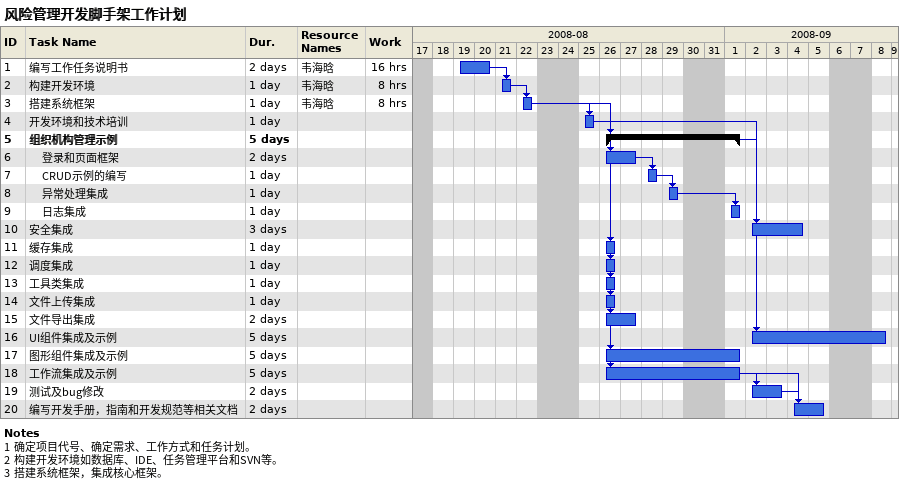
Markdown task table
风险管理开发脚手架工作计划

| ID | Level | Task | Duration | Start | Finish | Predecessors | Resources | Work (h) |
|---|---|---|---|---|---|---|---|---|
| 1 | 1 | 编写工作任务说明书 | 2d | 2008-08-19 | 2008-08-20 |  | 韦海晗 | 16 |
| 2 | 1 | 构建开发环境 | 1d | 2008-08-21 | 2008-08-21 | 1 | 韦海晗 | 8 |
| 3 | 1 | 搭建系统框架 | 1d | 2008-08-22 | 2008-08-22 | 2 | 韦海晗 | 8 |
| 4 | 1 | 开发环境和技术培训 | 1d | 2008-08-25 | 2008-08-25 | 3 |  |  |
| 5 | 1 | **组织机构管理示例** | 5d | 2008-08-26 | 2008-09-01 | 4 |  |  |
| 6 | 2 | 登录和页面框架 | 2d | 2008-08-26 | 2008-08-27 | 3 |  |  |
| 7 | 2 | CRUD示例的编写 | 1d | 2008-08-28 | 2008-08-28 | 6 |  |  |
| 8 | 2 | 异常处理集成 | 1d | 2008-08-29 | 2008-08-29 | 7 |  |  |
| 9 | 2 | 日志集成 | 1d | 2008-09-01 | 2008-09-01 | 8 |  |  |
| 10 | 1 | 安全集成 | 3d | 2008-09-02 | 2008-09-04 | 5 |  |  |
| 11 | 1 | 缓存集成 | 1d | 2008-08-26 | 2008-08-26 | 4 |  |  |
| 12 | 1 | 调度集成 | 1d | 2008-08-26 | 2008-08-26 | 4 |  |  |
| 13 | 1 | 工具类集成 | 1d | 2008-08-26 | 2008-08-26 | 4 |  |  |
| 14 | 1 | 文件上传集成 | 1d | 2008-08-26 | 2008-08-26 | 4 |  |  |
| 15 | 1 | 文件导出集成 | 2d | 2008-08-26 | 2008-08-27 | 4 |  |  |
| 16 | 1 | UI组件集成及示例 | 5d | 2008-09-02 | 2008-09-08 | 5, 4 |  |  |
| 17 | 1 | 图形组件集成及示例 | 5d | 2008-08-26 | 2008-09-01 | 4 |  |  |
| 18 | 1 | 工作流集成及示例 | 5d | 2008-08-26 | 2008-09-01 | 4 |  |  |
| 19 | 1 | 测试及bug修改 | 2d | 2008-09-02 | 2008-09-03 | 18 |  |  |
| 20 | 1 | 编写开发手册，指南和开发规范等相关文档 | 2d | 2008-09-04 | 2008-09-05 | 19, 18 |  |  |

Notes
- 1: 确定项目代号、确定需求、工作方式和任务计划。
- 2: 构建开发环境如数据库、IDE、任务管理平台和SVN等。
- 3: 搭建系统框架，集成核心框架。
